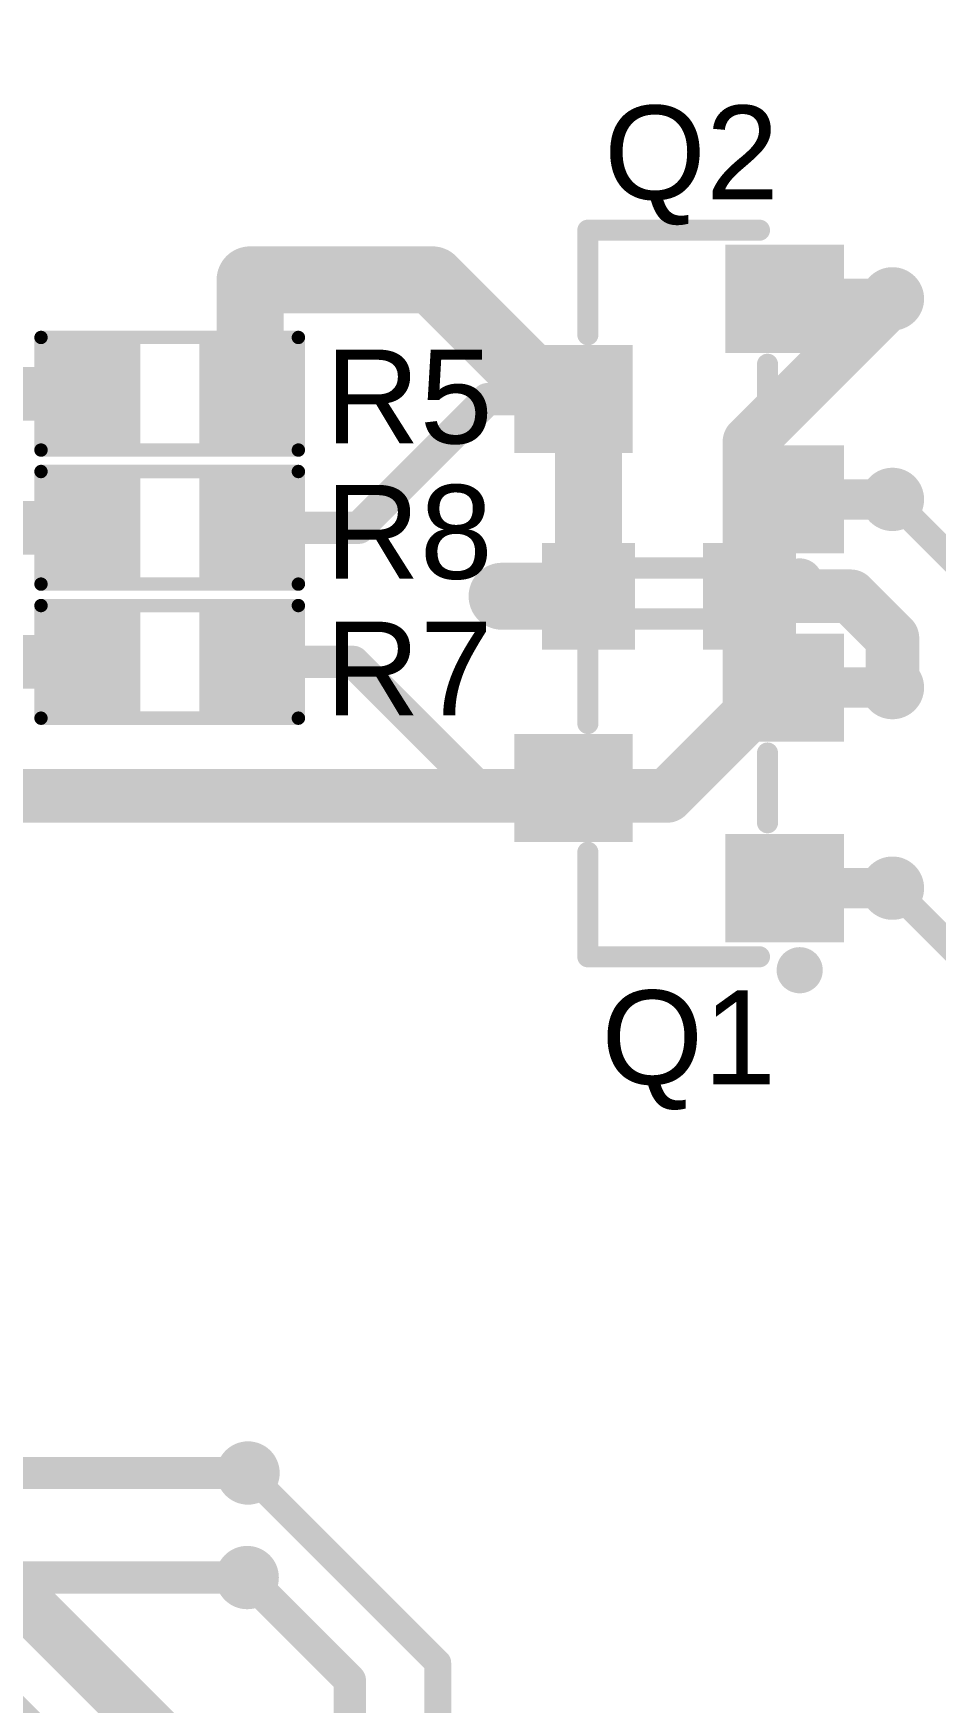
# Model space of a CAD drawing. Header units: millimetres. Extents: x -1.41 to 1.31, y -0.13 to 2.68.
# Drawn here: x 0.124 to 0.461, y 1.735 to 2.358 of the extents above; entities that cross this region are included whole.
import ezdxf

# ---------------------------------------------------------------- set-up
doc = ezdxf.new("R2010")
doc.units = ezdxf.units.MM
doc.header["$MEASUREMENT"] = 0
for name, color, linetype in [('BottomLayer', 5, 'Continuous'), ('BottomPaste', 16, 'Continuous'), ('BottomSolder', 6, 'Continuous'), ('Mechanical2', 216, 'Continuous'), ('TopLayer', 1, 'Continuous'), ('TopOverlay', 2, 'Continuous'), ('TopPaste', 8, 'Continuous'), ('TopSolder', 216, 'Continuous'), ('ViaHoleLayer', 16, 'Continuous')]:
    doc.layers.add(name, color=color, linetype=linetype)
doc.styles.add('Arial', font='', dxfattribs={"height": 0.2})
doc.styles.get('Arial').set_extended_font_data('Arial')

# ---------------------------------------------------------------- blocks, each defined once
blk = doc.blocks.new('R__0603_59')
at = {"layer": 'TopLayer'}
for points in [[(-0.015, 0.0175), (-0.015, -0.0175), (-0.045, -0.0175), (-0.045, 0.0175)], [(0.045, 0.0175), (0.045, -0.0175), (0.015, -0.0175), (0.015, 0.0175)]]:
    blk.add_hatch(color=1, dxfattribs=at).paths.add_polyline_path(points)
at = {"layer": 'TopPaste'}
for points in [[(-0.015, 0.0175), (-0.015, -0.0175), (-0.045, -0.0175), (-0.045, 0.0175)], [(0.045, 0.0175), (0.045, -0.0175), (0.015, -0.0175), (0.015, 0.0175)]]:
    blk.add_hatch(color=8, dxfattribs=at).paths.add_polyline_path(points)
at = {"layer": 'TopSolder'}
for points in [[(-0.011, 0.0215), (-0.011, -0.0215), (-0.049, -0.0215), (-0.049, 0.0215)], [(0.049, 0.0215), (0.049, -0.0215), (0.011, -0.0215), (0.011, 0.0215)]]:
    blk.add_hatch(color=216, dxfattribs=at).paths.add_polyline_path(points)
at = {"layer": 'TopOverlay', "const_width": 0.005}
for points in [[(0.048, 0.021), (-0.048, 0.021)], [(-0.048, 0.021), (-0.048, -0.021)], [(0.048, 0.021), (0.048, -0.021)], [(0.048, -0.021), (-0.048, -0.021)]]:
    blk.add_lwpolyline(points, dxfattribs=at)
at = {"layer": 'TopOverlay', "const_width": 0.0025}
for points in [[(-0.04925, 0.021, 1), (-0.04675, 0.021, 1)], [(-0.04925, 0.021, 1), (-0.04675, 0.021, 1)], [(0.04675, 0.021, 1), (0.04925, 0.021, 1)], [(0.04675, 0.021, 1), (0.04925, 0.021, 1)], [(-0.04925, -0.021, 1), (-0.04675, -0.021, 1)], [(-0.04925, -0.021, 1), (-0.04675, -0.021, 1)], [(0.04675, -0.021, 1), (0.04925, -0.021, 1)], [(0.04675, -0.021, 1), (0.04925, -0.021, 1)]]:
    blk.add_lwpolyline(points, format="xyb", close=True, dxfattribs=at)
blk = doc.blocks.new('R__0603_60')
at = {"layer": 'TopLayer'}
for points in [[(-0.015, 0.0175), (-0.015, -0.0175), (-0.045, -0.0175), (-0.045, 0.0175)], [(0.045, 0.0175), (0.045, -0.0175), (0.015, -0.0175), (0.015, 0.0175)]]:
    blk.add_hatch(color=1, dxfattribs=at).paths.add_polyline_path(points)
at = {"layer": 'TopPaste'}
for points in [[(-0.015, 0.0175), (-0.015, -0.0175), (-0.045, -0.0175), (-0.045, 0.0175)], [(0.045, 0.0175), (0.045, -0.0175), (0.015, -0.0175), (0.015, 0.0175)]]:
    blk.add_hatch(color=8, dxfattribs=at).paths.add_polyline_path(points)
at = {"layer": 'TopSolder'}
for points in [[(-0.011, 0.0215), (-0.011, -0.0215), (-0.049, -0.0215), (-0.049, 0.0215)], [(0.049, 0.0215), (0.049, -0.0215), (0.011, -0.0215), (0.011, 0.0215)]]:
    blk.add_hatch(color=216, dxfattribs=at).paths.add_polyline_path(points)
at = {"layer": 'TopOverlay', "const_width": 0.005}
for points in [[(-0.048, 0.021), (-0.048, -0.021)], [(0.048, 0.021), (-0.048, 0.021)], [(0.048, 0.021), (0.048, -0.021)], [(0.048, -0.021), (-0.048, -0.021)]]:
    blk.add_lwpolyline(points, dxfattribs=at)
at = {"layer": 'TopOverlay', "const_width": 0.0025}
for points in [[(-0.04925, 0.021, 1), (-0.04675, 0.021, 1)], [(-0.04925, 0.021, 1), (-0.04675, 0.021, 1)], [(0.04675, 0.021, 1), (0.04925, 0.021, 1)], [(0.04675, 0.021, 1), (0.04925, 0.021, 1)], [(-0.04925, -0.021, 1), (-0.04675, -0.021, 1)], [(-0.04925, -0.021, 1), (-0.04675, -0.021, 1)], [(0.04675, -0.021, 1), (0.04925, -0.021, 1)], [(0.04675, -0.021, 1), (0.04925, -0.021, 1)]]:
    blk.add_lwpolyline(points, format="xyb", close=True, dxfattribs=at)
blk = doc.blocks.new('SOT_23_61')
at = {"layer": 'TopLayer'}
for points in [[(-0.01614175, 0.05748035), (0.01614175, 0.05748035), (0.01614175, 0.02125985), (-0.01614175, 0.02125985)], [(-0.05354335, -0.02125985), (-0.02125985, -0.02125985), (-0.02125985, -0.05748035), (-0.05354335, -0.05748035)], [(0.02125985, -0.02125985), (0.05354335, -0.02125985), (0.05354335, -0.05748035), (0.02125985, -0.05748035)]]:
    blk.add_hatch(color=1, dxfattribs=at).paths.add_polyline_path(points)
at = {"layer": 'TopPaste'}
for points in [[(-0.01614175, 0.05748035), (0.01614175, 0.05748035), (0.01614175, 0.02125985), (-0.01614175, 0.02125985)], [(-0.05354335, -0.02125985), (-0.02125985, -0.02125985), (-0.02125985, -0.05748035), (-0.05354335, -0.05748035)], [(0.02125985, -0.02125985), (0.05354335, -0.02125985), (0.05354335, -0.05748035), (0.02125985, -0.05748035)]]:
    blk.add_hatch(color=8, dxfattribs=at).paths.add_polyline_path(points)
at = {"layer": 'TopSolder'}
for points in [[(-0.02014175, 0.06148035), (0.02014175, 0.06148035), (0.02014175, 0.01725985), (-0.02014175, 0.01725985)], [(-0.05754335, -0.01725985), (-0.01725985, -0.01725985), (-0.01725985, -0.06148035), (-0.05754335, -0.06148035)], [(0.01725985, -0.01725985), (0.05754335, -0.01725985), (0.05754335, -0.06148035), (0.01725985, -0.06148035)]]:
    blk.add_hatch(color=216, dxfattribs=at).paths.add_polyline_path(points)
at = {"layer": 'TopOverlay', "const_width": 0.007874}
for points in [[(-0.063, 0.034), (-0.063, -0.03)], [(-0.063, 0.034), (-0.024, 0.034)], [(0.024, 0.034), (0.063, 0.034)], [(0.063, 0.034), (0.063, -0.03)], [(-0.013, -0.033), (0.013, -0.033)]]:
    blk.add_lwpolyline(points, dxfattribs=at)
at = {"layer": 'TopOverlay'}
for points, const_width in [([(-0.0649685, 0.034, 1), (-0.0610315, 0.034, 1)], 0.003937), ([(-0.0649685, 0.034, 1), (-0.0610315, 0.034, 1)], 0.003937), ([(-0.0259685, 0.034, 1), (-0.0220315, 0.034, 1)], 0.003937), ([(0.0220315, 0.034, 1), (0.0259685, 0.034, 1)], 0.003937), ([(0.0610315, 0.034, 1), (0.0649685, 0.034, 1)], 0.003937), ([(0.0610315, 0.034, 1), (0.0649685, 0.034, 1)], 0.003937), ([(-0.0649685, -0.03, 1), (-0.0610315, -0.03, 1)], 0.003937), ([(-0.0149685, -0.033, 1), (-0.0110315, -0.033, 1)], 0.003937), ([(0.0110315, -0.033, 1), (0.0149685, -0.033, 1)], 0.003937), ([(0.0610315, -0.03, 1), (0.0649685, -0.03, 1)], 0.003937), ([(-0.0643944, -0.045, 1), (-0.0716056, -0.045, 1)], 0.01), ([(-0.0741056, -0.045, 1), (-0.0691056, -0.045, 1)], 0.005), ([(-0.0668944, -0.045, 1), (-0.0618944, -0.045, 1)], 0.005)]:
    blk.add_lwpolyline(points, format="xyb", close=True, dxfattribs=dict(at, const_width=const_width))
blk = doc.blocks.new('SOT_23_62')
at = {"layer": 'TopLayer'}
for points in [[(-0.01614175, 0.05748035), (0.01614175, 0.05748035), (0.01614175, 0.02125985), (-0.01614175, 0.02125985)], [(-0.05354335, -0.02125985), (-0.02125985, -0.02125985), (-0.02125985, -0.05748035), (-0.05354335, -0.05748035)], [(0.02125985, -0.02125985), (0.05354335, -0.02125985), (0.05354335, -0.05748035), (0.02125985, -0.05748035)]]:
    blk.add_hatch(color=1, dxfattribs=at).paths.add_polyline_path(points)
at = {"layer": 'TopPaste'}
for points in [[(-0.01614175, 0.05748035), (0.01614175, 0.05748035), (0.01614175, 0.02125985), (-0.01614175, 0.02125985)], [(-0.05354335, -0.02125985), (-0.02125985, -0.02125985), (-0.02125985, -0.05748035), (-0.05354335, -0.05748035)], [(0.02125985, -0.02125985), (0.05354335, -0.02125985), (0.05354335, -0.05748035), (0.02125985, -0.05748035)]]:
    blk.add_hatch(color=8, dxfattribs=at).paths.add_polyline_path(points)
at = {"layer": 'TopSolder'}
for points in [[(-0.02014175, 0.06148035), (0.02014175, 0.06148035), (0.02014175, 0.01725985), (-0.02014175, 0.01725985)], [(-0.05754335, -0.01725985), (-0.01725985, -0.01725985), (-0.01725985, -0.06148035), (-0.05754335, -0.06148035)], [(0.01725985, -0.01725985), (0.05754335, -0.01725985), (0.05754335, -0.06148035), (0.01725985, -0.06148035)]]:
    blk.add_hatch(color=216, dxfattribs=at).paths.add_polyline_path(points)
at = {"layer": 'TopOverlay', "const_width": 0.007874}
for points in [[(-0.063, 0.034), (-0.063, -0.03)], [(-0.063, 0.034), (-0.024, 0.034)], [(0.024, 0.034), (0.063, 0.034)], [(0.063, 0.034), (0.063, -0.03)], [(-0.013, -0.033), (0.013, -0.033)]]:
    blk.add_lwpolyline(points, dxfattribs=at)
at = {"layer": 'TopOverlay'}
for points, const_width in [([(-0.0649685, 0.034, 1), (-0.0610315, 0.034, 1)], 0.003937), ([(-0.0649685, 0.034, 1), (-0.0610315, 0.034, 1)], 0.003937), ([(-0.0259685, 0.034, 1), (-0.0220315, 0.034, 1)], 0.003937), ([(0.0220315, 0.034, 1), (0.0259685, 0.034, 1)], 0.003937), ([(0.0610315, 0.034, 1), (0.0649685, 0.034, 1)], 0.003937), ([(0.0610315, 0.034, 1), (0.0649685, 0.034, 1)], 0.003937), ([(-0.0649685, -0.03, 1), (-0.0610315, -0.03, 1)], 0.003937), ([(-0.0149685, -0.033, 1), (-0.0110315, -0.033, 1)], 0.003937), ([(0.0110315, -0.033, 1), (0.0149685, -0.033, 1)], 0.003937), ([(0.0610315, -0.03, 1), (0.0649685, -0.03, 1)], 0.003937), ([(-0.0643944, -0.045, 1), (-0.0716056, -0.045, 1)], 0.01), ([(-0.0741056, -0.045, 1), (-0.0691056, -0.045, 1)], 0.005), ([(-0.0668944, -0.045, 1), (-0.0618944, -0.045, 1)], 0.005)]:
    blk.add_lwpolyline(points, format="xyb", close=True, dxfattribs=dict(at, const_width=const_width))
blk = doc.blocks.new('R__0603_74')
at = {"layer": 'TopLayer'}
for points in [[(-0.015, 0.0175), (-0.015, -0.0175), (-0.045, -0.0175), (-0.045, 0.0175)], [(0.045, 0.0175), (0.045, -0.0175), (0.015, -0.0175), (0.015, 0.0175)]]:
    blk.add_hatch(color=1, dxfattribs=at).paths.add_polyline_path(points)
at = {"layer": 'TopPaste'}
for points in [[(-0.015, 0.0175), (-0.015, -0.0175), (-0.045, -0.0175), (-0.045, 0.0175)], [(0.045, 0.0175), (0.045, -0.0175), (0.015, -0.0175), (0.015, 0.0175)]]:
    blk.add_hatch(color=8, dxfattribs=at).paths.add_polyline_path(points)
at = {"layer": 'TopSolder'}
for points in [[(-0.011, 0.0215), (-0.011, -0.0215), (-0.049, -0.0215), (-0.049, 0.0215)], [(0.049, 0.0215), (0.049, -0.0215), (0.011, -0.0215), (0.011, 0.0215)]]:
    blk.add_hatch(color=216, dxfattribs=at).paths.add_polyline_path(points)
at = {"layer": 'TopOverlay', "const_width": 0.005}
for points in [[(-0.048, 0.021), (0.048, 0.021)], [(-0.048, -0.021), (-0.048, 0.021)], [(0.048, -0.021), (0.048, 0.021)], [(-0.048, -0.021), (0.048, -0.021)]]:
    blk.add_lwpolyline(points, dxfattribs=at)
at = {"layer": 'TopOverlay', "const_width": 0.0025}
for points in [[(-0.04925, 0.021, 1), (-0.04675, 0.021, 1)], [(-0.04925, 0.021, 1), (-0.04675, 0.021, 1)], [(0.04675, 0.021, 1), (0.04925, 0.021, 1)], [(0.04675, 0.021, 1), (0.04925, 0.021, 1)], [(-0.04925, -0.021, 1), (-0.04675, -0.021, 1)], [(-0.04925, -0.021, 1), (-0.04675, -0.021, 1)], [(0.04675, -0.021, 1), (0.04925, -0.021, 1)], [(0.04675, -0.021, 1), (0.04925, -0.021, 1)]]:
    blk.add_lwpolyline(points, format="xyb", close=True, dxfattribs=at)
blk = doc.blocks.new('C__0603_B_82')
at = {"layer": 'BottomLayer'}
for points in [[(-0.045, -0.0175), (-0.045, 0.0175), (-0.015, 0.0175), (-0.015, -0.0175)], [(0.015, -0.0175), (0.015, 0.0175), (0.045, 0.0175), (0.045, -0.0175)]]:
    blk.add_hatch(color=5, dxfattribs=at).paths.add_polyline_path(points)
at = {"layer": 'BottomPaste'}
for points in [[(-0.045, -0.0175), (-0.045, 0.0175), (-0.015, 0.0175), (-0.015, -0.0175)], [(0.015, -0.0175), (0.015, 0.0175), (0.045, 0.0175), (0.045, -0.0175)]]:
    blk.add_hatch(color=16, dxfattribs=at).paths.add_polyline_path(points)
at = {"layer": 'BottomSolder'}
for points in [[(-0.0473622, -0.0198622), (-0.0473622, 0.0198622), (-0.0126378, 0.0198622), (-0.0126378, -0.0198622)], [(0.0126378, -0.0198622), (0.0126378, 0.0198622), (0.0473622, 0.0198622), (0.0473622, -0.0198622)]]:
    blk.add_hatch(color=6, dxfattribs=at).paths.add_polyline_path(points)

msp = doc.modelspace()

# ---------------------------------------------------------------- hatches: boundary and pattern name
at = {"layer": 'BottomLayer'}
h = msp.add_hatch(color=5, dxfattribs=at)
edge = h.paths.add_edge_path()
edge.add_arc((0.205, 2.266), 0.011811, 0, 360)
h = msp.add_hatch(color=5, dxfattribs=at)
edge = h.paths.add_edge_path()
edge.add_arc((0.4445984, 2.2589296), 0.011811, 0, 360)
h = msp.add_hatch(color=5, dxfattribs=at)
edge = h.paths.add_edge_path()
edge.add_arc((0.4445984, 2.1841264), 0.011811, 0, 360)
h = msp.add_hatch(color=5, dxfattribs=at)
edge = h.paths.add_edge_path()
edge.add_arc((0.299, 2.148), 0.011811, 0, 360)
h = msp.add_hatch(color=5, dxfattribs=at)
edge = h.paths.add_edge_path()
edge.add_arc((0.4445984, 2.1139296), 0.011811, 0, 360)
h = msp.add_hatch(color=5, dxfattribs=at)
edge = h.paths.add_edge_path()
edge.add_arc((0.4445984, 2.0391264), 0.011811, 0, 360)
h = msp.add_hatch(color=5, dxfattribs=at)
edge = h.paths.add_edge_path()
edge.add_arc((0.2042204, 1.821), 0.011811, 0, 360)
h = msp.add_hatch(color=5, dxfattribs=at)
edge = h.paths.add_edge_path()
edge.add_arc((0.2039141, 1.782), 0.011811, 0, 360)
at = {"layer": 'BottomSolder'}
h = msp.add_hatch(color=6, dxfattribs=at)
edge = h.paths.add_edge_path()
edge.add_arc((0.2042204, 1.821), 0.0099055, 0, 360)
h = msp.add_hatch(color=6, dxfattribs=at)
edge = h.paths.add_edge_path()
edge.add_arc((0.2039141, 1.782), 0.0099055, 0, 360)
at = {"layer": 'TopLayer'}
h = msp.add_hatch(color=1, dxfattribs=at)
edge = h.paths.add_edge_path()
edge.add_arc((0.205, 2.266), 0.011811, 0, 360)
h = msp.add_hatch(color=1, dxfattribs=at)
edge = h.paths.add_edge_path()
edge.add_arc((0.4445984, 2.2589296), 0.011811, 0, 360)
h = msp.add_hatch(color=1, dxfattribs=at)
edge = h.paths.add_edge_path()
edge.add_arc((0.4445984, 2.1841264), 0.011811, 0, 360)
h = msp.add_hatch(color=1, dxfattribs=at)
edge = h.paths.add_edge_path()
edge.add_arc((0.299, 2.148), 0.011811, 0, 360)
h = msp.add_hatch(color=1, dxfattribs=at)
edge = h.paths.add_edge_path()
edge.add_arc((0.4445984, 2.1139296), 0.011811, 0, 360)
h = msp.add_hatch(color=1, dxfattribs=at)
edge = h.paths.add_edge_path()
edge.add_arc((0.4445984, 2.0391264), 0.011811, 0, 360)
h = msp.add_hatch(color=1, dxfattribs=at)
edge = h.paths.add_edge_path()
edge.add_arc((0.2042204, 1.821), 0.011811, 0, 360)
h = msp.add_hatch(color=1, dxfattribs=at)
edge = h.paths.add_edge_path()
edge.add_arc((0.2039141, 1.782), 0.011811, 0, 360)
at = {"layer": 'TopSolder'}
h = msp.add_hatch(color=216, dxfattribs=at)
edge = h.paths.add_edge_path()
edge.add_arc((0.2042204, 1.821), 0.0099055, 0, 360)
h = msp.add_hatch(color=216, dxfattribs=at)
edge = h.paths.add_edge_path()
edge.add_arc((0.2039141, 1.782), 0.0099055, 0, 360)
at = {"layer": 'ViaHoleLayer'}
h = msp.add_hatch(color=16, dxfattribs=at)
edge = h.paths.add_edge_path()
edge.add_arc((0.205, 2.266), 0.0059055, 0, 360)
h = msp.add_hatch(color=16, dxfattribs=at)
edge = h.paths.add_edge_path()
edge.add_arc((0.4445984, 2.2589296), 0.0059055, 0, 360)
h = msp.add_hatch(color=16, dxfattribs=at)
edge = h.paths.add_edge_path()
edge.add_arc((0.4445984, 2.1841264), 0.0059055, 0, 360)
h = msp.add_hatch(color=16, dxfattribs=at)
edge = h.paths.add_edge_path()
edge.add_arc((0.299, 2.148), 0.0059055, 0, 360)
h = msp.add_hatch(color=16, dxfattribs=at)
edge = h.paths.add_edge_path()
edge.add_arc((0.4445984, 2.1139296), 0.0059055, 0, 360)
h = msp.add_hatch(color=16, dxfattribs=at)
edge = h.paths.add_edge_path()
edge.add_arc((0.4445984, 2.0391264), 0.0059055, 0, 360)
h = msp.add_hatch(color=16, dxfattribs=at)
edge = h.paths.add_edge_path()
edge.add_arc((0.2042204, 1.821), 0.0059055, 0, 360)
h = msp.add_hatch(color=16, dxfattribs=at)
edge = h.paths.add_edge_path()
edge.add_arc((0.2039141, 1.782), 0.0059055, 0, 360)

# ---------------------------------------------------------------- linework, layer by layer
at = {"layer": 'BottomLayer'}
for points, const_width in [([(0.205, 2.266), (0.2730001, 2.266)], 0.025), ([(0.2730001, 2.266), (0.331264, 2.2077361)], 0.025), ([(0.391264, 2.2055952), (0.4445984, 2.2589296)], 0.02), ([(0.331264, 2.148), (0.331264, 2.2077361)], 0.025), ([(0.391264, 2.148), (0.391264, 2.2055952)], 0.02), ([(0.4445984, 2.1841264), (0.494, 2.1347248)], 0.01), ([(0.299, 2.148), (0.331264, 2.148)], 0.025), ([(0.391264, 2.104264), (0.391264, 2.148)], 0.02), ([(0.391264, 2.148), (0.429, 2.148)], 0.02), ([(0.429, 2.148), (0.4445984, 2.1324016)], 0.02), ([(0.4445984, 2.1139296), (0.4445984, 2.1324016)], 0.02), ([(0.360528, 2.073528), (0.391264, 2.104264)], 0.02), ([(0.112, 2.073528), (0.360528, 2.073528)], 0.02), ([(0.4445984, 2.0391264), (0.477, 2.0067248)], 0.01), ([(-0.042, 1.886), (0.162, 1.682)], 0.02), ([(0.059, 1.835), (0.1926219, 1.7013781)], 0.02), ([(0.2042204, 1.821), (0.275, 1.7502204)], 0.01), ([(0.2039141, 1.782), (0.2422204, 1.7436937)], 0.012), ([(0.2422204, 1.5363307), (0.2422204, 1.7436937)], 0.012), ([(0.275, 1.5363307), (0.275, 1.7502204)], 0.01)]:
    msp.add_lwpolyline(points, dxfattribs=dict(at, const_width=const_width))
for points, const_width in [([(0.19875, 2.266, 1), (0.21125, 2.266, 1)], 0.0125), ([(0.2667501, 2.266, 1), (0.2792501, 2.266, 1)], 0.0125), ([(0.2667501, 2.266, 1), (0.2792501, 2.266, 1)], 0.0125), ([(0.4395984, 2.2589296, 1), (0.4495984, 2.2589296, 1)], 0.01), ([(0.325014, 2.2077361, 1), (0.337514, 2.2077361, 1)], 0.0125), ([(0.325014, 2.2077361, 1), (0.337514, 2.2077361, 1)], 0.0125), ([(0.386264, 2.2055952, 1), (0.396264, 2.2055952, 1)], 0.01), ([(0.386264, 2.2055952, 1), (0.396264, 2.2055952, 1)], 0.01), ([(0.4420984, 2.1841264, 1), (0.4470984, 2.1841264, 1)], 0.005), ([(0.29275, 2.148, 1), (0.30525, 2.148, 1)], 0.0125), ([(0.325014, 2.148, 1), (0.337514, 2.148, 1)], 0.0125), ([(0.325014, 2.148, 1), (0.337514, 2.148, 1)], 0.0125), ([(0.386264, 2.148, 1), (0.396264, 2.148, 1)], 0.01), ([(0.386264, 2.148, 1), (0.396264, 2.148, 1)], 0.01), ([(0.386264, 2.148, 1), (0.396264, 2.148, 1)], 0.01), ([(0.424, 2.148, 1), (0.434, 2.148, 1)], 0.01), ([(0.424, 2.148, 1), (0.434, 2.148, 1)], 0.01), ([(0.4395984, 2.1324016, 1), (0.4495984, 2.1324016, 1)], 0.01), ([(0.4395984, 2.1324016, 1), (0.4495984, 2.1324016, 1)], 0.01), ([(0.4395984, 2.1139296, 1), (0.4495984, 2.1139296, 1)], 0.01), ([(0.386264, 2.104264, 1), (0.396264, 2.104264, 1)], 0.01), ([(0.386264, 2.104264, 1), (0.396264, 2.104264, 1)], 0.01), ([(0.355528, 2.073528, 1), (0.365528, 2.073528, 1)], 0.01), ([(0.355528, 2.073528, 1), (0.365528, 2.073528, 1)], 0.01), ([(0.4420984, 2.0391264, 1), (0.4470984, 2.0391264, 1)], 0.005), ([(0.2017204, 1.821, 1), (0.2067204, 1.821, 1)], 0.005), ([(0.2009141, 1.782, 1), (0.2069141, 1.782, 1)], 0.006), ([(0.2392204, 1.7436937, 1), (0.2452204, 1.7436937, 1)], 0.006), ([(0.2392204, 1.7436937, 1), (0.2452204, 1.7436937, 1)], 0.006), ([(0.2725, 1.7502204, 1), (0.2775, 1.7502204, 1)], 0.005), ([(0.2725, 1.7502204, 1), (0.2775, 1.7502204, 1)], 0.005)]:
    msp.add_lwpolyline(points, format="xyb", close=True, dxfattribs=dict(at, const_width=const_width))
at = {"layer": 'Mechanical2', "const_width": 0.015}
msp.add_lwpolyline([(1.304531, 0.7779402, -5.376896980783756), (1.3038379, 1.7829146)], format="xyb", dxfattribs=at)
at = {"layer": 'TopLayer'}
for points, const_width in [([(0.205, 2.224528), (0.205, 2.266)], 0.025), ([(0.4043701, 2.2589296), (0.4445984, 2.2589296)], 0.015), ([(0.0652992, 2.223528), (0.145, 2.223528)], 0.02), ([(0.245528, 2.173528), (0.293528, 2.221528)], 0.012), ([(0.293528, 2.221528), (0.3236614, 2.221528)], 0.012), ([(0.4043701, 2.1841264), (0.4445984, 2.1841264)], 0.015), ([(0.112, 2.173528), (0.145, 2.173528)], 0.02), ([(0.205, 2.173528), (0.245528, 2.173528)], 0.012), ([(0.0652992, 2.123528), (0.145, 2.123528)], 0.02), ([(0.205, 2.123528), (0.243472, 2.123528)], 0.012), ([(0.243472, 2.123528), (0.290472, 2.076528)], 0.012), ([(0.4043701, 2.1139296), (0.4445984, 2.1139296)], 0.015), ([(0.290472, 2.076528), (0.3256299, 2.076528)], 0.012), ([(0.4043701, 2.0391264), (0.4445984, 2.0391264)], 0.015), ([(-0.127, 1.821), (0.204, 1.821)], 0.012), ([(-0.127, 1.782), (0.2039141, 1.782)], 0.012)]:
    msp.add_lwpolyline(points, dxfattribs=dict(at, const_width=const_width))
for points, const_width in [([(0.19875, 2.266, 1), (0.21125, 2.266, 1)], 0.0125), ([(0.4006201, 2.2589296, 1), (0.4081201, 2.2589296, 1)], 0.0075), ([(0.4408484, 2.2589296, 1), (0.4483484, 2.2589296, 1)], 0.0075), ([(0.19875, 2.224528, 1), (0.21125, 2.224528, 1)], 0.0125), ([(0.14, 2.223528, 1), (0.15, 2.223528, 1)], 0.01), ([(0.290528, 2.221528, 1), (0.296528, 2.221528, 1)], 0.006), ([(0.290528, 2.221528, 1), (0.296528, 2.221528, 1)], 0.006), ([(0.3206614, 2.221528, 1), (0.3266614, 2.221528, 1)], 0.006), ([(0.4006201, 2.1841264, 1), (0.4081201, 2.1841264, 1)], 0.0075), ([(0.4408484, 2.1841264, 1), (0.4483484, 2.1841264, 1)], 0.0075), ([(0.14, 2.173528, 1), (0.15, 2.173528, 1)], 0.01), ([(0.202, 2.173528, 1), (0.208, 2.173528, 1)], 0.006), ([(0.242528, 2.173528, 1), (0.248528, 2.173528, 1)], 0.006), ([(0.242528, 2.173528, 1), (0.248528, 2.173528, 1)], 0.006), ([(0.14, 2.123528, 1), (0.15, 2.123528, 1)], 0.01), ([(0.202, 2.123528, 1), (0.208, 2.123528, 1)], 0.006), ([(0.240472, 2.123528, 1), (0.246472, 2.123528, 1)], 0.006), ([(0.240472, 2.123528, 1), (0.246472, 2.123528, 1)], 0.006), ([(0.4006201, 2.1139296, 1), (0.4081201, 2.1139296, 1)], 0.0075), ([(0.4408484, 2.1139296, 1), (0.4483484, 2.1139296, 1)], 0.0075), ([(0.287472, 2.076528, 1), (0.293472, 2.076528, 1)], 0.006), ([(0.287472, 2.076528, 1), (0.293472, 2.076528, 1)], 0.006), ([(0.3226299, 2.076528, 1), (0.3286299, 2.076528, 1)], 0.006), ([(0.4006201, 2.0391264, 1), (0.4081201, 2.0391264, 1)], 0.0075), ([(0.4408484, 2.0391264, 1), (0.4483484, 2.0391264, 1)], 0.0075), ([(0.201, 1.821, 1), (0.207, 1.821, 1)], 0.006), ([(0.2009141, 1.782, 1), (0.2069141, 1.782, 1)], 0.006)]:
    msp.add_lwpolyline(points, format="xyb", close=True, dxfattribs=dict(at, const_width=const_width))

# ---------------------------------------------------------------- block references
for name, p, rotation in [('SOT_23_61', (0.365, 2.221528), 90), ('R__0603_60', (0.175, 2.173528), 180), ('C__0603_B_82', (0.361264, 2.148), 180), ('R__0603_59', (0.175, 2.123528), 180), ('SOT_23_62', (0.365, 2.076528), 90)]:
    msp.add_blockref(name, p, dxfattribs=dict(rotation=rotation))
msp.add_blockref('R__0603_74', (0.175, 2.223528))

# ---------------------------------------------------------------- texts
at = {"layer": 'TopOverlay', "style": 'Arial'}
for s, p in [('Q2', (0.337, 2.296)), ('R5', (0.233, 2.205)), ('R8', (0.233, 2.154528)), ('R7', (0.233, 2.103528)), ('Q1', (0.336, 1.966))]:
    msp.add_text(s, height=0.035, dxfattribs=at).set_placement(p)

doc.saveas('drawing.dxf')
